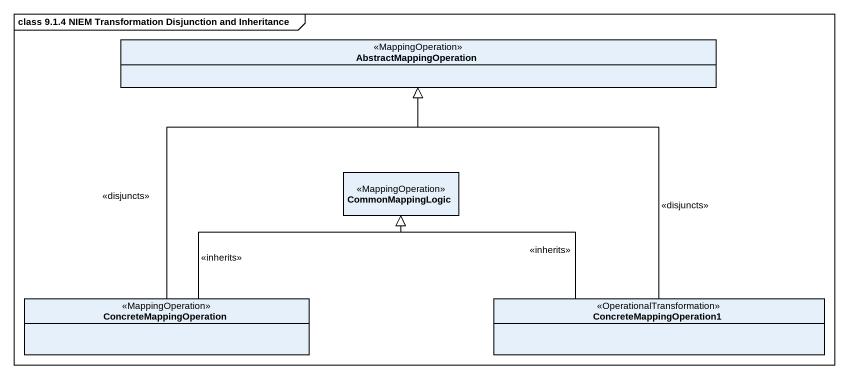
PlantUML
@startuml
mainframe class 9.1.4 NIEM Transformation Disjunction and Inheritance
hide circle
hide empty members
class AbstractMappingOperation <<MappingOperation>>
class CommonMappingLogic <<MappingOperation>>
class ConcreteMappingOperation <<MappingOperation>>
class ConcreteMappingOperation1 <<OperationalTransformation>>
ConcreteMappingOperation -up-|> AbstractMappingOperation : <<disjuncts>>
ConcreteMappingOperation -right-|> CommonMappingLogic : <<inherits>>
ConcreteMappingOperation1 -up-|> AbstractMappingOperation : <<disjuncts>>
ConcreteMappingOperation1 -left-|> CommonMappingLogic : <<inherits>>
@enduml
